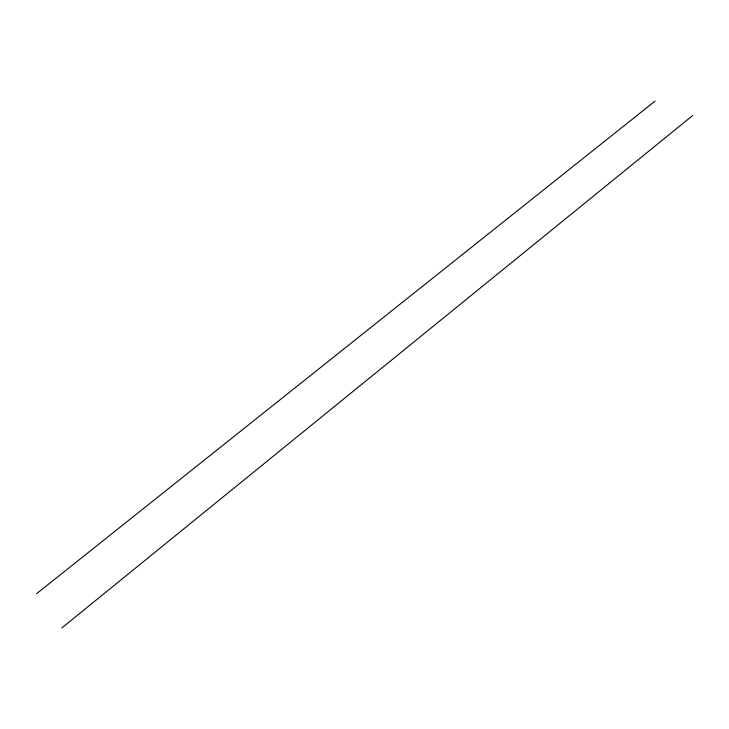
<?xml version="1.0" encoding="UTF-8"?>
<svg xmlns="http://www.w3.org/2000/svg" width="729" height="729" viewBox="0 0 729 729"><rect width="100%" height="100%" fill="white"/><g stroke="black" fill="none" stroke-linecap="round" stroke-linejoin="round"><path stroke-width="1.09" d="M61.874 627.906L692.55 115.619M36.45 593.798L655.07 101.094"/></g></svg>
